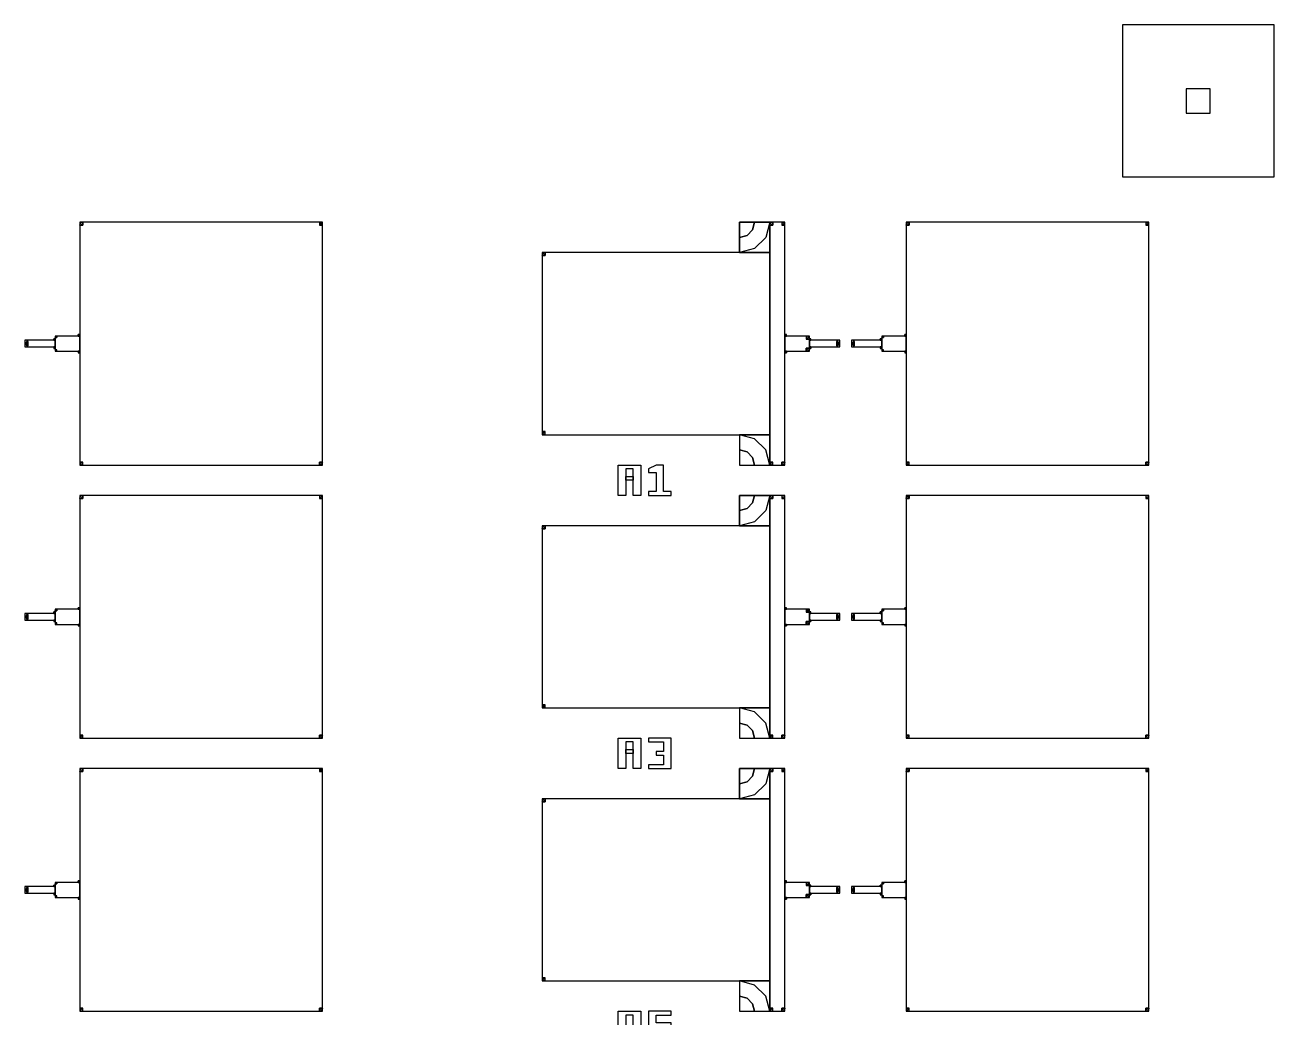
# Model space of a CAD drawing. Extents: x -50899 to 50899, y -48295 to 50898.
# Drawn here: x -35243 to -31125, y 27431 to 30700 of the extents above; entities that cross this region are included whole.
import ezdxf

# ---------------------------------------------------------------- set-up
doc = ezdxf.new("R2010")
doc.units = 0

# ---------------------------------------------------------------- blocks, each defined once
blk = doc.blocks.new('A')
for points in [[(5000, 54850), (5000, 54350), (5500, 54350), (5500, 54850), (5000, 54850)], [(5210, 54640), (5210, 54560), (5290, 54560), (5290, 54640), (5210, 54640)], [(1562.5, 53400), (2362.5, 53400), (2362.5, 54200), (1562.5, 54200), (1562.5, 53400)], [(1562.5, 54200), (1562.5, 54190), (1572.5, 54190), (1572.5, 54200), (1562.5, 54200)], [(1562.5, 54190), (1563.8, 54195), (1567.5, 54198.7), (1572.5, 54200), (1572.5, 54195), (1570, 54194.3), (1568.2, 54192.5), (1567.5, 54190), (1562.5, 54190)], [(1567.5, 54190), (1568.2, 54192.5), (1570, 54194.3), (1572.5, 54195), (1572.5, 54190), (1572.5, 54190), (1572.5, 54190), (1572.5, 54190), (1567.5, 54190)], [(2352.5, 54200), (2352.5, 54190), (2362.5, 54190), (2362.5, 54200), (2352.5, 54200)], [(2362.5, 54190), (2361.2, 54195), (2357.5, 54198.7), (2352.5, 54200), (2352.5, 54195), (2355, 54194.3), (2356.8, 54192.5), (2357.5, 54190), (2362.5, 54190)], [(2357.5, 54190), (2356.8, 54192.5), (2355, 54194.3), (2352.5, 54195), (2352.5, 54190), (2352.5, 54190), (2352.5, 54190), (2352.5, 54190), (2357.5, 54190)], [(3837.5, 54100), (3837.5, 54200), (3737.5, 54200), (3737.5, 54100), (3837.5, 54100)], [(3837.5, 54200), (3824.1, 54150), (3787.5, 54113.4), (3737.5, 54100), (3737.5, 54150), (3762.5, 54156.7), (3780.8, 54175), (3787.5, 54200), (3837.5, 54200)], [(3787.5, 54200), (3780.8, 54175), (3762.5, 54156.7), (3737.5, 54150), (3737.5, 54200), (3737.5, 54200), (3737.5, 54200), (3737.5, 54200), (3787.5, 54200)], [(3887.5, 54200), (3837.5, 54200), (3837.5, 53400), (3887.5, 53400), (3887.5, 54200)], [(3837.5, 54200), (3837.5, 54190), (3847.5, 54190), (3847.5, 54200), (3837.5, 54200)], [(3837.5, 54190), (3838.8, 54195), (3842.5, 54198.7), (3847.5, 54200), (3847.5, 54195), (3845, 54194.3), (3843.2, 54192.5), (3842.5, 54190), (3837.5, 54190)], [(3842.5, 54190), (3843.2, 54192.5), (3845, 54194.3), (3847.5, 54195), (3847.5, 54190), (3847.5, 54190), (3847.5, 54190), (3847.5, 54190), (3842.5, 54190)], [(3877.5, 54200), (3877.5, 54190), (3887.5, 54190), (3887.5, 54200), (3877.5, 54200)], [(3887.5, 54190), (3886.2, 54195), (3882.5, 54198.7), (3877.5, 54200), (3877.5, 54195), (3880, 54194.3), (3881.8, 54192.5), (3882.5, 54190), (3887.5, 54190)], [(3882.5, 54190), (3881.8, 54192.5), (3880, 54194.3), (3877.5, 54195), (3877.5, 54190), (3877.5, 54190), (3877.5, 54190), (3877.5, 54190), (3882.5, 54190)], [(4287.5, 53400), (5087.5, 53400), (5087.5, 54200), (4287.5, 54200), (4287.5, 53400)], [(4287.5, 54200), (4287.5, 54190), (4297.5, 54190), (4297.5, 54200), (4287.5, 54200)], [(4287.5, 54190), (4288.8, 54195), (4292.5, 54198.7), (4297.5, 54200), (4297.5, 54195), (4295, 54194.3), (4293.2, 54192.5), (4292.5, 54190), (4287.5, 54190)], [(4292.5, 54190), (4293.2, 54192.5), (4295, 54194.3), (4297.5, 54195), (4297.5, 54190), (4297.5, 54190), (4297.5, 54190), (4297.5, 54190), (4292.5, 54190)], [(5077.5, 54200), (5077.5, 54190), (5087.5, 54190), (5087.5, 54200), (5077.5, 54200)], [(5087.5, 54190), (5086.2, 54195), (5082.5, 54198.7), (5077.5, 54200), (5077.5, 54195), (5080, 54194.3), (5081.8, 54192.5), (5082.5, 54190), (5087.5, 54190)], [(5082.5, 54190), (5081.8, 54192.5), (5080, 54194.3), (5077.5, 54195), (5077.5, 54190), (5077.5, 54190), (5077.5, 54190), (5077.5, 54190), (5082.5, 54190)], [(3837.5, 54100), (3087.5, 54100), (3087.5, 53500), (3837.5, 53500), (3837.5, 54100)], [(3087.5, 54100), (3087.5, 54090), (3097.5, 54090), (3097.5, 54100), (3087.5, 54100)], [(3087.5, 54090), (3088.8, 54095), (3092.5, 54098.7), (3097.5, 54100), (3097.5, 54095), (3095, 54094.3), (3093.2, 54092.5), (3092.5, 54090), (3087.5, 54090)], [(3092.5, 54090), (3093.2, 54092.5), (3095, 54094.3), (3097.5, 54095), (3097.5, 54090), (3097.5, 54090), (3097.5, 54090), (3097.5, 54090), (3092.5, 54090)], [(1482, 53775), (1562.5, 53775), (1562.5, 53825), (1482, 53825), (1482, 53775)], [(1482, 53825), (1482, 53820), (1487, 53820), (1487, 53825), (1482, 53825)], [(1482, 53820), (1482.7, 53822.5), (1484.5, 53824.3), (1487, 53825), (1487, 53822.5), (1485.8, 53822.2), (1484.8, 53821.2), (1484.5, 53820), (1482, 53820)], [(1484.5, 53820), (1484.8, 53821.2), (1485.8, 53822.2), (1487, 53822.5), (1487, 53820), (1487, 53820), (1487, 53820), (1487, 53820), (1484.5, 53820)], [(1562.5, 53825), (1562.5, 53830), (1557.5, 53830), (1557.5, 53825), (1562.5, 53825)], [(1562.5, 53830), (1561.8, 53827.5), (1560, 53825.7), (1557.5, 53825), (1557.5, 53827.5), (1558.8, 53827.8), (1559.7, 53828.8), (1560, 53830), (1562.5, 53830)], [(1560, 53830), (1559.7, 53828.8), (1558.8, 53827.8), (1557.5, 53827.5), (1557.5, 53830), (1557.5, 53830), (1557.5, 53830), (1557.5, 53830), (1560, 53830)], [(3892.5, 53825), (3892.5, 53830), (3887.5, 53830), (3887.5, 53825), (3892.5, 53825)], [(3887.5, 53830), (3888.2, 53827.5), (3890, 53825.7), (3892.5, 53825), (3892.5, 53827.5), (3891.2, 53827.8), (3890.3, 53828.8), (3890, 53830), (3887.5, 53830)], [(3968, 53825), (3887.5, 53825), (3887.5, 53775), (3968, 53775), (3968, 53825)], [(3890, 53830), (3890.3, 53828.8), (3891.2, 53827.8), (3892.5, 53827.5), (3892.5, 53830), (3892.5, 53830), (3892.5, 53830), (3892.5, 53830), (3890, 53830)], [(3958, 53825), (3958, 53815), (3968, 53815), (3968, 53825), (3958, 53825)], [(3968, 53815), (3966.7, 53820), (3963, 53823.7), (3958, 53825), (3958, 53820), (3960.5, 53819.3), (3962.3, 53817.5), (3963, 53815), (3968, 53815)], [(4207, 53775), (4287.5, 53775), (4287.5, 53825), (4207, 53825), (4207, 53775)], [(4207, 53825), (4207, 53820), (4212, 53820), (4212, 53825), (4207, 53825)], [(4207, 53820), (4207.7, 53822.5), (4209.5, 53824.3), (4212, 53825), (4212, 53822.5), (4210.8, 53822.2), (4209.8, 53821.2), (4209.5, 53820), (4207, 53820)], [(4209.5, 53820), (4209.8, 53821.2), (4210.8, 53822.2), (4212, 53822.5), (4212, 53820), (4212, 53820), (4212, 53820), (4212, 53820), (4209.5, 53820)], [(4287.5, 53825), (4287.5, 53830), (4282.5, 53830), (4282.5, 53825), (4287.5, 53825)], [(4287.5, 53830), (4286.8, 53827.5), (4285, 53825.7), (4282.5, 53825), (4282.5, 53827.5), (4283.8, 53827.8), (4284.7, 53828.8), (4285, 53830), (4287.5, 53830)], [(4285, 53830), (4284.7, 53828.8), (4283.8, 53827.8), (4282.5, 53827.5), (4282.5, 53830), (4282.5, 53830), (4282.5, 53830), (4282.5, 53830), (4285, 53830)], [(1382, 53789), (1482, 53789), (1482, 53811), (1382, 53811), (1382, 53789)], [(1382, 53797.5), (1387, 53797.5), (1387, 53802.5), (1382, 53802.5), (1382, 53797.5)], [(1387, 53792.5), (1392, 53792.5), (1392, 53807.5), (1387, 53807.5), (1387, 53792.5)], [(1482, 53811), (1482, 53816), (1477, 53816), (1477, 53811), (1482, 53811)], [(1482, 53816), (1481.3, 53813.5), (1479.5, 53811.7), (1477, 53811), (1477, 53813.5), (1478.2, 53813.8), (1479.2, 53814.8), (1479.5, 53816), (1482, 53816)], [(1479.5, 53816), (1479.2, 53814.8), (1478.2, 53813.8), (1477, 53813.5), (1477, 53816), (1477, 53816), (1477, 53816), (1477, 53816), (1479.5, 53816)], [(1477, 53789), (1477, 53784), (1482, 53784), (1482, 53789), (1477, 53789)], [(1482, 53784), (1481.3, 53786.5), (1479.5, 53788.3), (1477, 53789), (1477, 53786.5), (1478.2, 53786.2), (1479.2, 53785.2), (1479.5, 53784), (1482, 53784)], [(1479.5, 53784), (1479.2, 53785.2), (1478.2, 53786.2), (1477, 53786.5), (1477, 53784), (1477, 53784), (1477, 53784), (1477, 53784), (1479.5, 53784)], [(3963, 53815), (3962.3, 53817.5), (3960.5, 53819.3), (3958, 53820), (3958, 53815), (3958, 53815), (3958, 53815), (3958, 53815), (3963, 53815)], [(3968, 53775), (3968, 53785), (3958, 53785), (3958, 53775), (3968, 53775)], [(3968, 53785), (3966.7, 53780), (3963, 53776.3), (3958, 53775), (3958, 53780), (3960.5, 53780.7), (3962.3, 53782.5), (3963, 53785), (3968, 53785)], [(3963, 53785), (3962.3, 53782.5), (3960.5, 53780.7), (3958, 53780), (3958, 53785), (3958, 53785), (3958, 53785), (3958, 53785), (3963, 53785)], [(3973, 53811), (3973, 53816), (3968, 53816), (3968, 53811), (3973, 53811)], [(3968, 53816), (3968.7, 53813.5), (3970.5, 53811.7), (3973, 53811), (3973, 53813.5), (3971.8, 53813.8), (3970.8, 53814.8), (3970.5, 53816), (3968, 53816)], [(4068, 53811), (3968, 53811), (3968, 53789), (4068, 53789), (4068, 53811)], [(3968, 53789), (3968, 53784), (3973, 53784), (3973, 53789), (3968, 53789)], [(3968, 53784), (3968.7, 53786.5), (3970.5, 53788.3), (3973, 53789), (3973, 53786.5), (3971.8, 53786.2), (3970.8, 53785.2), (3970.5, 53784), (3968, 53784)], [(3970.5, 53816), (3970.8, 53814.8), (3971.8, 53813.8), (3973, 53813.5), (3973, 53816), (3973, 53816), (3973, 53816), (3973, 53816), (3970.5, 53816)], [(3970.5, 53784), (3970.8, 53785.2), (3971.8, 53786.2), (3973, 53786.5), (3973, 53784), (3973, 53784), (3973, 53784), (3973, 53784), (3970.5, 53784)], [(4063, 53807.5), (4058, 53807.5), (4058, 53792.5), (4063, 53792.5), (4063, 53807.5)], [(4068, 53802.5), (4063, 53802.5), (4063, 53797.5), (4068, 53797.5), (4068, 53802.5)], [(4107, 53789), (4207, 53789), (4207, 53811), (4107, 53811), (4107, 53789)], [(4107, 53797.5), (4112, 53797.5), (4112, 53802.5), (4107, 53802.5), (4107, 53797.5)], [(4112, 53792.5), (4117, 53792.5), (4117, 53807.5), (4112, 53807.5), (4112, 53792.5)], [(4207, 53811), (4207, 53816), (4202, 53816), (4202, 53811), (4207, 53811)], [(4207, 53816), (4206.3, 53813.5), (4204.5, 53811.7), (4202, 53811), (4202, 53813.5), (4203.2, 53813.8), (4204.2, 53814.8), (4204.5, 53816), (4207, 53816)], [(4204.5, 53816), (4204.2, 53814.8), (4203.2, 53813.8), (4202, 53813.5), (4202, 53816), (4202, 53816), (4202, 53816), (4202, 53816), (4204.5, 53816)], [(4202, 53789), (4202, 53784), (4207, 53784), (4207, 53789), (4202, 53789)], [(4207, 53784), (4206.3, 53786.5), (4204.5, 53788.3), (4202, 53789), (4202, 53786.5), (4203.2, 53786.2), (4204.2, 53785.2), (4204.5, 53784), (4207, 53784)], [(4204.5, 53784), (4204.2, 53785.2), (4203.2, 53786.2), (4202, 53786.5), (4202, 53784), (4202, 53784), (4202, 53784), (4202, 53784), (4204.5, 53784)], [(1487, 53775), (1487, 53780), (1482, 53780), (1482, 53775), (1487, 53775)], [(1482, 53780), (1482.7, 53777.5), (1484.5, 53775.7), (1487, 53775), (1487, 53777.5), (1485.8, 53777.8), (1484.8, 53778.8), (1484.5, 53780), (1482, 53780)], [(1484.5, 53780), (1484.8, 53778.8), (1485.8, 53777.8), (1487, 53777.5), (1487, 53780), (1487, 53780), (1487, 53780), (1487, 53780), (1484.5, 53780)], [(1557.5, 53775), (1557.5, 53770), (1562.5, 53770), (1562.5, 53775), (1557.5, 53775)], [(1562.5, 53770), (1561.8, 53772.5), (1560, 53774.3), (1557.5, 53775), (1557.5, 53772.5), (1558.8, 53772.2), (1559.7, 53771.2), (1560, 53770), (1562.5, 53770)], [(1560, 53770), (1559.7, 53771.2), (1558.8, 53772.2), (1557.5, 53772.5), (1557.5, 53770), (1557.5, 53770), (1557.5, 53770), (1557.5, 53770), (1560, 53770)], [(3887.5, 53775), (3887.5, 53770), (3892.5, 53770), (3892.5, 53775), (3887.5, 53775)], [(3887.5, 53770), (3888.2, 53772.5), (3890, 53774.3), (3892.5, 53775), (3892.5, 53772.5), (3891.2, 53772.2), (3890.3, 53771.2), (3890, 53770), (3887.5, 53770)], [(3890, 53770), (3890.3, 53771.2), (3891.2, 53772.2), (3892.5, 53772.5), (3892.5, 53770), (3892.5, 53770), (3892.5, 53770), (3892.5, 53770), (3890, 53770)], [(4212, 53775), (4212, 53780), (4207, 53780), (4207, 53775), (4212, 53775)], [(4207, 53780), (4207.7, 53777.5), (4209.5, 53775.7), (4212, 53775), (4212, 53777.5), (4210.8, 53777.8), (4209.8, 53778.8), (4209.5, 53780), (4207, 53780)], [(4209.5, 53780), (4209.8, 53778.8), (4210.8, 53777.8), (4212, 53777.5), (4212, 53780), (4212, 53780), (4212, 53780), (4212, 53780), (4209.5, 53780)], [(4282.5, 53775), (4282.5, 53770), (4287.5, 53770), (4287.5, 53775), (4282.5, 53775)], [(4287.5, 53770), (4286.8, 53772.5), (4285, 53774.3), (4282.5, 53775), (4282.5, 53772.5), (4283.8, 53772.2), (4284.7, 53771.2), (4285, 53770), (4287.5, 53770)], [(4285, 53770), (4284.7, 53771.2), (4283.8, 53772.2), (4282.5, 53772.5), (4282.5, 53770), (4282.5, 53770), (4282.5, 53770), (4282.5, 53770), (4285, 53770)], [(3097.5, 53500), (3097.5, 53510), (3087.5, 53510), (3087.5, 53500), (3097.5, 53500)], [(3087.5, 53510), (3088.8, 53505), (3092.5, 53501.3), (3097.5, 53500), (3097.5, 53505), (3095, 53505.7), (3093.2, 53507.5), (3092.5, 53510), (3087.5, 53510)], [(3092.5, 53510), (3093.2, 53507.5), (3095, 53505.7), (3097.5, 53505), (3097.5, 53510), (3097.5, 53510), (3097.5, 53510), (3097.5, 53510), (3092.5, 53510)], [(3737.5, 53500), (3737.5, 53400), (3837.5, 53400), (3837.5, 53500), (3737.5, 53500)], [(3837.5, 53400), (3824.1, 53450), (3787.5, 53486.6), (3737.5, 53500), (3737.5, 53450), (3762.5, 53443.3), (3780.8, 53425), (3787.5, 53400), (3837.5, 53400)], [(3787.5, 53400), (3780.8, 53425), (3762.5, 53443.3), (3737.5, 53450), (3737.5, 53400), (3737.5, 53400), (3737.5, 53400), (3737.5, 53400), (3787.5, 53400)], [(1572.5, 53400), (1572.5, 53410), (1562.5, 53410), (1562.5, 53400), (1572.5, 53400)], [(1562.5, 53410), (1563.8, 53405), (1567.5, 53401.3), (1572.5, 53400), (1572.5, 53405), (1570, 53405.7), (1568.2, 53407.5), (1567.5, 53410), (1562.5, 53410)], [(1567.5, 53410), (1568.2, 53407.5), (1570, 53405.7), (1572.5, 53405), (1572.5, 53410), (1572.5, 53410), (1572.5, 53410), (1572.5, 53410), (1567.5, 53410)], [(2362.5, 53400), (2362.5, 53410), (2352.5, 53410), (2352.5, 53400), (2362.5, 53400)], [(2362.5, 53410), (2361.2, 53405), (2357.5, 53401.3), (2352.5, 53400), (2352.5, 53405), (2355, 53405.7), (2356.8, 53407.5), (2357.5, 53410), (2362.5, 53410)], [(2357.5, 53410), (2356.8, 53407.5), (2355, 53405.7), (2352.5, 53405), (2352.5, 53410), (2352.5, 53410), (2352.5, 53410), (2352.5, 53410), (2357.5, 53410)], [(3337.5, 53300), (3337.5, 53400), (3412.5, 53400), (3412.5, 53300), (3387.5, 53300), (3387.5, 53387.5), (3362.5, 53387.5), (3362.5, 53300), (3337.5, 53300)], [(3437.5, 53300), (3512.5, 53300), (3512.5, 53312.5), (3487.5, 53312.5), (3487.5, 53400), (3462.5, 53400), (3437.5, 53387.5), (3437.5, 53375), (3462.5, 53375), (3462.5, 53312.5), (3437.5, 53312.5), (3437.5, 53300), (3437.5, 53300)], [(3847.5, 53400), (3847.5, 53410), (3837.5, 53410), (3837.5, 53400), (3847.5, 53400)], [(3837.5, 53410), (3838.8, 53405), (3842.5, 53401.3), (3847.5, 53400), (3847.5, 53405), (3845, 53405.7), (3843.2, 53407.5), (3842.5, 53410), (3837.5, 53410)], [(3842.5, 53410), (3843.2, 53407.5), (3845, 53405.7), (3847.5, 53405), (3847.5, 53410), (3847.5, 53410), (3847.5, 53410), (3847.5, 53410), (3842.5, 53410)], [(3887.5, 53400), (3887.5, 53410), (3877.5, 53410), (3877.5, 53400), (3887.5, 53400)], [(3887.5, 53410), (3886.2, 53405), (3882.5, 53401.3), (3877.5, 53400), (3877.5, 53405), (3880, 53405.7), (3881.8, 53407.5), (3882.5, 53410), (3887.5, 53410)], [(3882.5, 53410), (3881.8, 53407.5), (3880, 53405.7), (3877.5, 53405), (3877.5, 53410), (3877.5, 53410), (3877.5, 53410), (3877.5, 53410), (3882.5, 53410)], [(4297.5, 53400), (4297.5, 53410), (4287.5, 53410), (4287.5, 53400), (4297.5, 53400)], [(4287.5, 53410), (4288.8, 53405), (4292.5, 53401.3), (4297.5, 53400), (4297.5, 53405), (4295, 53405.7), (4293.2, 53407.5), (4292.5, 53410), (4287.5, 53410)], [(4292.5, 53410), (4293.2, 53407.5), (4295, 53405.7), (4297.5, 53405), (4297.5, 53410), (4297.5, 53410), (4297.5, 53410), (4297.5, 53410), (4292.5, 53410)], [(5087.5, 53400), (5087.5, 53410), (5077.5, 53410), (5077.5, 53400), (5087.5, 53400)], [(5087.5, 53410), (5086.2, 53405), (5082.5, 53401.3), (5077.5, 53400), (5077.5, 53405), (5080, 53405.7), (5081.8, 53407.5), (5082.5, 53410), (5087.5, 53410)], [(5082.5, 53410), (5081.8, 53407.5), (5080, 53405.7), (5077.5, 53405), (5077.5, 53410), (5077.5, 53410), (5077.5, 53410), (5077.5, 53410), (5082.5, 53410)], [(3362.5, 53350), (3362.5, 53362.5), (3387.5, 53362.5), (3387.5, 53350), (3362.5, 53350)], [(1562.5, 52500), (2362.5, 52500), (2362.5, 53300), (1562.5, 53300), (1562.5, 52500)], [(1562.5, 53300), (1562.5, 53290), (1572.5, 53290), (1572.5, 53300), (1562.5, 53300)], [(1562.5, 53290), (1563.8, 53295), (1567.5, 53298.7), (1572.5, 53300), (1572.5, 53295), (1570, 53294.3), (1568.2, 53292.5), (1567.5, 53290), (1562.5, 53290)], [(1567.5, 53290), (1568.2, 53292.5), (1570, 53294.3), (1572.5, 53295), (1572.5, 53290), (1572.5, 53290), (1572.5, 53290), (1572.5, 53290), (1567.5, 53290)], [(2352.5, 53300), (2352.5, 53290), (2362.5, 53290), (2362.5, 53300), (2352.5, 53300)], [(2362.5, 53290), (2361.2, 53295), (2357.5, 53298.7), (2352.5, 53300), (2352.5, 53295), (2355, 53294.3), (2356.8, 53292.5), (2357.5, 53290), (2362.5, 53290)], [(2357.5, 53290), (2356.8, 53292.5), (2355, 53294.3), (2352.5, 53295), (2352.5, 53290), (2352.5, 53290), (2352.5, 53290), (2352.5, 53290), (2357.5, 53290)], [(3837.5, 53200), (3837.5, 53300), (3737.5, 53300), (3737.5, 53200), (3837.5, 53200)], [(3837.5, 53300), (3824.1, 53250), (3787.5, 53213.4), (3737.5, 53200), (3737.5, 53250), (3762.5, 53256.7), (3780.8, 53275), (3787.5, 53300), (3837.5, 53300)], [(3787.5, 53300), (3780.8, 53275), (3762.5, 53256.7), (3737.5, 53250), (3737.5, 53300), (3737.5, 53300), (3737.5, 53300), (3737.5, 53300), (3787.5, 53300)], [(3887.5, 53300), (3837.5, 53300), (3837.5, 52500), (3887.5, 52500), (3887.5, 53300)], [(3837.5, 53300), (3837.5, 53290), (3847.5, 53290), (3847.5, 53300), (3837.5, 53300)], [(3837.5, 53290), (3838.8, 53295), (3842.5, 53298.7), (3847.5, 53300), (3847.5, 53295), (3845, 53294.3), (3843.2, 53292.5), (3842.5, 53290), (3837.5, 53290)], [(3842.5, 53290), (3843.2, 53292.5), (3845, 53294.3), (3847.5, 53295), (3847.5, 53290), (3847.5, 53290), (3847.5, 53290), (3847.5, 53290), (3842.5, 53290)], [(3877.5, 53300), (3877.5, 53290), (3887.5, 53290), (3887.5, 53300), (3877.5, 53300)], [(3887.5, 53290), (3886.2, 53295), (3882.5, 53298.7), (3877.5, 53300), (3877.5, 53295), (3880, 53294.3), (3881.8, 53292.5), (3882.5, 53290), (3887.5, 53290)], [(3882.5, 53290), (3881.8, 53292.5), (3880, 53294.3), (3877.5, 53295), (3877.5, 53290), (3877.5, 53290), (3877.5, 53290), (3877.5, 53290), (3882.5, 53290)], [(4287.5, 52500), (5087.5, 52500), (5087.5, 53300), (4287.5, 53300), (4287.5, 52500)], [(4287.5, 53300), (4287.5, 53290), (4297.5, 53290), (4297.5, 53300), (4287.5, 53300)], [(4287.5, 53290), (4288.8, 53295), (4292.5, 53298.7), (4297.5, 53300), (4297.5, 53295), (4295, 53294.3), (4293.2, 53292.5), (4292.5, 53290), (4287.5, 53290)], [(4292.5, 53290), (4293.2, 53292.5), (4295, 53294.3), (4297.5, 53295), (4297.5, 53290), (4297.5, 53290), (4297.5, 53290), (4297.5, 53290), (4292.5, 53290)], [(5077.5, 53300), (5077.5, 53290), (5087.5, 53290), (5087.5, 53300), (5077.5, 53300)], [(5087.5, 53290), (5086.2, 53295), (5082.5, 53298.7), (5077.5, 53300), (5077.5, 53295), (5080, 53294.3), (5081.8, 53292.5), (5082.5, 53290), (5087.5, 53290)], [(5082.5, 53290), (5081.8, 53292.5), (5080, 53294.3), (5077.5, 53295), (5077.5, 53290), (5077.5, 53290), (5077.5, 53290), (5077.5, 53290), (5082.5, 53290)], [(3837.5, 53200), (3087.5, 53200), (3087.5, 52600), (3837.5, 52600), (3837.5, 53200)], [(3087.5, 53200), (3087.5, 53190), (3097.5, 53190), (3097.5, 53200), (3087.5, 53200)], [(3087.5, 53190), (3088.8, 53195), (3092.5, 53198.7), (3097.5, 53200), (3097.5, 53195), (3095, 53194.3), (3093.2, 53192.5), (3092.5, 53190), (3087.5, 53190)], [(3092.5, 53190), (3093.2, 53192.5), (3095, 53194.3), (3097.5, 53195), (3097.5, 53190), (3097.5, 53190), (3097.5, 53190), (3097.5, 53190), (3092.5, 53190)], [(1482, 52875), (1562.5, 52875), (1562.5, 52925), (1482, 52925), (1482, 52875)], [(1482, 52925), (1482, 52920), (1487, 52920), (1487, 52925), (1482, 52925)], [(1482, 52920), (1482.7, 52922.5), (1484.5, 52924.3), (1487, 52925), (1487, 52922.5), (1485.8, 52922.2), (1484.8, 52921.2), (1484.5, 52920), (1482, 52920)], [(1484.5, 52920), (1484.8, 52921.2), (1485.8, 52922.2), (1487, 52922.5), (1487, 52920), (1487, 52920), (1487, 52920), (1487, 52920), (1484.5, 52920)], [(1562.5, 52925), (1562.5, 52930), (1557.5, 52930), (1557.5, 52925), (1562.5, 52925)], [(1562.5, 52930), (1561.8, 52927.5), (1560, 52925.7), (1557.5, 52925), (1557.5, 52927.5), (1558.8, 52927.8), (1559.7, 52928.8), (1560, 52930), (1562.5, 52930)], [(1560, 52930), (1559.7, 52928.8), (1558.8, 52927.8), (1557.5, 52927.5), (1557.5, 52930), (1557.5, 52930), (1557.5, 52930), (1557.5, 52930), (1560, 52930)], [(3892.5, 52925), (3892.5, 52930), (3887.5, 52930), (3887.5, 52925), (3892.5, 52925)], [(3887.5, 52930), (3888.2, 52927.5), (3890, 52925.7), (3892.5, 52925), (3892.5, 52927.5), (3891.2, 52927.8), (3890.3, 52928.8), (3890, 52930), (3887.5, 52930)], [(3968, 52925), (3887.5, 52925), (3887.5, 52875), (3968, 52875), (3968, 52925)], [(3890, 52930), (3890.3, 52928.8), (3891.2, 52927.8), (3892.5, 52927.5), (3892.5, 52930), (3892.5, 52930), (3892.5, 52930), (3892.5, 52930), (3890, 52930)], [(3958, 52925), (3958, 52915), (3968, 52915), (3968, 52925), (3958, 52925)], [(3968, 52915), (3966.7, 52920), (3963, 52923.7), (3958, 52925), (3958, 52920), (3960.5, 52919.3), (3962.3, 52917.5), (3963, 52915), (3968, 52915)], [(3963, 52915), (3962.3, 52917.5), (3960.5, 52919.3), (3958, 52920), (3958, 52915), (3958, 52915), (3958, 52915), (3958, 52915), (3963, 52915)], [(4207, 52875), (4287.5, 52875), (4287.5, 52925), (4207, 52925), (4207, 52875)], [(4207, 52925), (4207, 52920), (4212, 52920), (4212, 52925), (4207, 52925)], [(4207, 52920), (4207.7, 52922.5), (4209.5, 52924.3), (4212, 52925), (4212, 52922.5), (4210.8, 52922.2), (4209.8, 52921.2), (4209.5, 52920), (4207, 52920)], [(4209.5, 52920), (4209.8, 52921.2), (4210.8, 52922.2), (4212, 52922.5), (4212, 52920), (4212, 52920), (4212, 52920), (4212, 52920), (4209.5, 52920)], [(4287.5, 52925), (4287.5, 52930), (4282.5, 52930), (4282.5, 52925), (4287.5, 52925)], [(4287.5, 52930), (4286.8, 52927.5), (4285, 52925.7), (4282.5, 52925), (4282.5, 52927.5), (4283.8, 52927.8), (4284.7, 52928.8), (4285, 52930), (4287.5, 52930)], [(4285, 52930), (4284.7, 52928.8), (4283.8, 52927.8), (4282.5, 52927.5), (4282.5, 52930), (4282.5, 52930), (4282.5, 52930), (4282.5, 52930), (4285, 52930)], [(1382, 52889), (1482, 52889), (1482, 52911), (1382, 52911), (1382, 52889)], [(1382, 52897.5), (1387, 52897.5), (1387, 52902.5), (1382, 52902.5), (1382, 52897.5)], [(1387, 52892.5), (1392, 52892.5), (1392, 52907.5), (1387, 52907.5), (1387, 52892.5)], [(1482, 52911), (1482, 52916), (1477, 52916), (1477, 52911), (1482, 52911)], [(1482, 52916), (1481.3, 52913.5), (1479.5, 52911.7), (1477, 52911), (1477, 52913.5), (1478.2, 52913.8), (1479.2, 52914.8), (1479.5, 52916), (1482, 52916)], [(1479.5, 52916), (1479.2, 52914.8), (1478.2, 52913.8), (1477, 52913.5), (1477, 52916), (1477, 52916), (1477, 52916), (1477, 52916), (1479.5, 52916)], [(1477, 52889), (1477, 52884), (1482, 52884), (1482, 52889), (1477, 52889)], [(1482, 52884), (1481.3, 52886.5), (1479.5, 52888.3), (1477, 52889), (1477, 52886.5), (1478.2, 52886.2), (1479.2, 52885.2), (1479.5, 52884), (1482, 52884)], [(1479.5, 52884), (1479.2, 52885.2), (1478.2, 52886.2), (1477, 52886.5), (1477, 52884), (1477, 52884), (1477, 52884), (1477, 52884), (1479.5, 52884)], [(1487, 52875), (1487, 52880), (1482, 52880), (1482, 52875), (1487, 52875)], [(1482, 52880), (1482.7, 52877.5), (1484.5, 52875.7), (1487, 52875), (1487, 52877.5), (1485.8, 52877.8), (1484.8, 52878.8), (1484.5, 52880), (1482, 52880)], [(1484.5, 52880), (1484.8, 52878.8), (1485.8, 52877.8), (1487, 52877.5), (1487, 52880), (1487, 52880), (1487, 52880), (1487, 52880), (1484.5, 52880)], [(3968, 52875), (3968, 52885), (3958, 52885), (3958, 52875), (3968, 52875)], [(3968, 52885), (3966.7, 52880), (3963, 52876.3), (3958, 52875), (3958, 52880), (3960.5, 52880.7), (3962.3, 52882.5), (3963, 52885), (3968, 52885)], [(3963, 52885), (3962.3, 52882.5), (3960.5, 52880.7), (3958, 52880), (3958, 52885), (3958, 52885), (3958, 52885), (3958, 52885), (3963, 52885)], [(3973, 52911), (3973, 52916), (3968, 52916), (3968, 52911), (3973, 52911)], [(3968, 52916), (3968.7, 52913.5), (3970.5, 52911.7), (3973, 52911), (3973, 52913.5), (3971.8, 52913.8), (3970.8, 52914.8), (3970.5, 52916), (3968, 52916)], [(4068, 52911), (3968, 52911), (3968, 52889), (4068, 52889), (4068, 52911)], [(3968, 52889), (3968, 52884), (3973, 52884), (3973, 52889), (3968, 52889)], [(3968, 52884), (3968.7, 52886.5), (3970.5, 52888.3), (3973, 52889), (3973, 52886.5), (3971.8, 52886.2), (3970.8, 52885.2), (3970.5, 52884), (3968, 52884)], [(3970.5, 52916), (3970.8, 52914.8), (3971.8, 52913.8), (3973, 52913.5), (3973, 52916), (3973, 52916), (3973, 52916), (3973, 52916), (3970.5, 52916)], [(3970.5, 52884), (3970.8, 52885.2), (3971.8, 52886.2), (3973, 52886.5), (3973, 52884), (3973, 52884), (3973, 52884), (3973, 52884), (3970.5, 52884)], [(4063, 52907.5), (4058, 52907.5), (4058, 52892.5), (4063, 52892.5), (4063, 52907.5)], [(4068, 52902.5), (4063, 52902.5), (4063, 52897.5), (4068, 52897.5), (4068, 52902.5)], [(4107, 52889), (4207, 52889), (4207, 52911), (4107, 52911), (4107, 52889)], [(4107, 52897.5), (4112, 52897.5), (4112, 52902.5), (4107, 52902.5), (4107, 52897.5)], [(4112, 52892.5), (4117, 52892.5), (4117, 52907.5), (4112, 52907.5), (4112, 52892.5)], [(4207, 52911), (4207, 52916), (4202, 52916), (4202, 52911), (4207, 52911)], [(4207, 52916), (4206.3, 52913.5), (4204.5, 52911.7), (4202, 52911), (4202, 52913.5), (4203.2, 52913.8), (4204.2, 52914.8), (4204.5, 52916), (4207, 52916)], [(4204.5, 52916), (4204.2, 52914.8), (4203.2, 52913.8), (4202, 52913.5), (4202, 52916), (4202, 52916), (4202, 52916), (4202, 52916), (4204.5, 52916)], [(4202, 52889), (4202, 52884), (4207, 52884), (4207, 52889), (4202, 52889)], [(4207, 52884), (4206.3, 52886.5), (4204.5, 52888.3), (4202, 52889), (4202, 52886.5), (4203.2, 52886.2), (4204.2, 52885.2), (4204.5, 52884), (4207, 52884)], [(4204.5, 52884), (4204.2, 52885.2), (4203.2, 52886.2), (4202, 52886.5), (4202, 52884), (4202, 52884), (4202, 52884), (4202, 52884), (4204.5, 52884)], [(4212, 52875), (4212, 52880), (4207, 52880), (4207, 52875), (4212, 52875)], [(4207, 52880), (4207.7, 52877.5), (4209.5, 52875.7), (4212, 52875), (4212, 52877.5), (4210.8, 52877.8), (4209.8, 52878.8), (4209.5, 52880), (4207, 52880)], [(4209.5, 52880), (4209.8, 52878.8), (4210.8, 52877.8), (4212, 52877.5), (4212, 52880), (4212, 52880), (4212, 52880), (4212, 52880), (4209.5, 52880)], [(1557.5, 52875), (1557.5, 52870), (1562.5, 52870), (1562.5, 52875), (1557.5, 52875)], [(1562.5, 52870), (1561.8, 52872.5), (1560, 52874.3), (1557.5, 52875), (1557.5, 52872.5), (1558.8, 52872.2), (1559.7, 52871.2), (1560, 52870), (1562.5, 52870)], [(1560, 52870), (1559.7, 52871.2), (1558.8, 52872.2), (1557.5, 52872.5), (1557.5, 52870), (1557.5, 52870), (1557.5, 52870), (1557.5, 52870), (1560, 52870)], [(3887.5, 52875), (3887.5, 52870), (3892.5, 52870), (3892.5, 52875), (3887.5, 52875)], [(3887.5, 52870), (3888.2, 52872.5), (3890, 52874.3), (3892.5, 52875), (3892.5, 52872.5), (3891.2, 52872.2), (3890.3, 52871.2), (3890, 52870), (3887.5, 52870)], [(3890, 52870), (3890.3, 52871.2), (3891.2, 52872.2), (3892.5, 52872.5), (3892.5, 52870), (3892.5, 52870), (3892.5, 52870), (3892.5, 52870), (3890, 52870)], [(4282.5, 52875), (4282.5, 52870), (4287.5, 52870), (4287.5, 52875), (4282.5, 52875)], [(4287.5, 52870), (4286.8, 52872.5), (4285, 52874.3), (4282.5, 52875), (4282.5, 52872.5), (4283.8, 52872.2), (4284.7, 52871.2), (4285, 52870), (4287.5, 52870)], [(4285, 52870), (4284.7, 52871.2), (4283.8, 52872.2), (4282.5, 52872.5), (4282.5, 52870), (4282.5, 52870), (4282.5, 52870), (4282.5, 52870), (4285, 52870)], [(3097.5, 52600), (3097.5, 52610), (3087.5, 52610), (3087.5, 52600), (3097.5, 52600)], [(3087.5, 52610), (3088.8, 52605), (3092.5, 52601.3), (3097.5, 52600), (3097.5, 52605), (3095, 52605.7), (3093.2, 52607.5), (3092.5, 52610), (3087.5, 52610)], [(3092.5, 52610), (3093.2, 52607.5), (3095, 52605.7), (3097.5, 52605), (3097.5, 52610), (3097.5, 52610), (3097.5, 52610), (3097.5, 52610), (3092.5, 52610)], [(3737.5, 52600), (3737.5, 52500), (3837.5, 52500), (3837.5, 52600), (3737.5, 52600)], [(3837.5, 52500), (3824.1, 52550), (3787.5, 52586.6), (3737.5, 52600), (3737.5, 52550), (3762.5, 52543.3), (3780.8, 52525), (3787.5, 52500), (3837.5, 52500)], [(3787.5, 52500), (3780.8, 52525), (3762.5, 52543.3), (3737.5, 52550), (3737.5, 52500), (3737.5, 52500), (3737.5, 52500), (3737.5, 52500), (3787.5, 52500)], [(1572.5, 52500), (1572.5, 52510), (1562.5, 52510), (1562.5, 52500), (1572.5, 52500)], [(1562.5, 52510), (1563.8, 52505), (1567.5, 52501.3), (1572.5, 52500), (1572.5, 52505), (1570, 52505.7), (1568.2, 52507.5), (1567.5, 52510), (1562.5, 52510)], [(1567.5, 52510), (1568.2, 52507.5), (1570, 52505.7), (1572.5, 52505), (1572.5, 52510), (1572.5, 52510), (1572.5, 52510), (1572.5, 52510), (1567.5, 52510)], [(2362.5, 52500), (2362.5, 52510), (2352.5, 52510), (2352.5, 52500), (2362.5, 52500)], [(2362.5, 52510), (2361.2, 52505), (2357.5, 52501.3), (2352.5, 52500), (2352.5, 52505), (2355, 52505.7), (2356.8, 52507.5), (2357.5, 52510), (2362.5, 52510)], [(2357.5, 52510), (2356.8, 52507.5), (2355, 52505.7), (2352.5, 52505), (2352.5, 52510), (2352.5, 52510), (2352.5, 52510), (2352.5, 52510), (2357.5, 52510)], [(3847.5, 52500), (3847.5, 52510), (3837.5, 52510), (3837.5, 52500), (3847.5, 52500)], [(3837.5, 52510), (3838.8, 52505), (3842.5, 52501.3), (3847.5, 52500), (3847.5, 52505), (3845, 52505.7), (3843.2, 52507.5), (3842.5, 52510), (3837.5, 52510)], [(3842.5, 52510), (3843.2, 52507.5), (3845, 52505.7), (3847.5, 52505), (3847.5, 52510), (3847.5, 52510), (3847.5, 52510), (3847.5, 52510), (3842.5, 52510)], [(3887.5, 52500), (3887.5, 52510), (3877.5, 52510), (3877.5, 52500), (3887.5, 52500)], [(3887.5, 52510), (3886.2, 52505), (3882.5, 52501.3), (3877.5, 52500), (3877.5, 52505), (3880, 52505.7), (3881.8, 52507.5), (3882.5, 52510), (3887.5, 52510)], [(3882.5, 52510), (3881.8, 52507.5), (3880, 52505.7), (3877.5, 52505), (3877.5, 52510), (3877.5, 52510), (3877.5, 52510), (3877.5, 52510), (3882.5, 52510)], [(4297.5, 52500), (4297.5, 52510), (4287.5, 52510), (4287.5, 52500), (4297.5, 52500)], [(4287.5, 52510), (4288.8, 52505), (4292.5, 52501.3), (4297.5, 52500), (4297.5, 52505), (4295, 52505.7), (4293.2, 52507.5), (4292.5, 52510), (4287.5, 52510)], [(4292.5, 52510), (4293.2, 52507.5), (4295, 52505.7), (4297.5, 52505), (4297.5, 52510), (4297.5, 52510), (4297.5, 52510), (4297.5, 52510), (4292.5, 52510)], [(5087.5, 52500), (5087.5, 52510), (5077.5, 52510), (5077.5, 52500), (5087.5, 52500)], [(5087.5, 52510), (5086.2, 52505), (5082.5, 52501.3), (5077.5, 52500), (5077.5, 52505), (5080, 52505.7), (5081.8, 52507.5), (5082.5, 52510), (5087.5, 52510)], [(5082.5, 52510), (5081.8, 52507.5), (5080, 52505.7), (5077.5, 52505), (5077.5, 52510), (5077.5, 52510), (5077.5, 52510), (5077.5, 52510), (5082.5, 52510)], [(3337.5, 52400), (3337.5, 52500), (3412.5, 52500), (3412.5, 52400), (3387.5, 52400), (3387.5, 52487.5), (3362.5, 52487.5), (3362.5, 52400), (3337.5, 52400)], [(3437.5, 52400), (3512.5, 52400), (3512.5, 52500), (3437.5, 52500), (3437.5, 52487.5), (3487.5, 52487.5), (3487.5, 52456.2), (3462.5, 52456.2), (3462.5, 52443.8), (3487.5, 52443.8), (3487.5, 52412.5), (3437.5, 52412.5), (3437.5, 52400), (3437.5, 52400)], [(3362.5, 52450), (3362.5, 52462.5), (3387.5, 52462.5), (3387.5, 52450), (3362.5, 52450)], [(1562.5, 51600), (2362.5, 51600), (2362.5, 52400), (1562.5, 52400), (1562.5, 51600)], [(1562.5, 52400), (1562.5, 52390), (1572.5, 52390), (1572.5, 52400), (1562.5, 52400)], [(1562.5, 52390), (1563.8, 52395), (1567.5, 52398.7), (1572.5, 52400), (1572.5, 52395), (1570, 52394.3), (1568.2, 52392.5), (1567.5, 52390), (1562.5, 52390)], [(1567.5, 52390), (1568.2, 52392.5), (1570, 52394.3), (1572.5, 52395), (1572.5, 52390), (1572.5, 52390), (1572.5, 52390), (1572.5, 52390), (1567.5, 52390)], [(2352.5, 52400), (2352.5, 52390), (2362.5, 52390), (2362.5, 52400), (2352.5, 52400)], [(2362.5, 52390), (2361.2, 52395), (2357.5, 52398.7), (2352.5, 52400), (2352.5, 52395), (2355, 52394.3), (2356.8, 52392.5), (2357.5, 52390), (2362.5, 52390)], [(2357.5, 52390), (2356.8, 52392.5), (2355, 52394.3), (2352.5, 52395), (2352.5, 52390), (2352.5, 52390), (2352.5, 52390), (2352.5, 52390), (2357.5, 52390)], [(3837.5, 52300), (3837.5, 52400), (3737.5, 52400), (3737.5, 52300), (3837.5, 52300)], [(3837.5, 52400), (3824.1, 52350), (3787.5, 52313.4), (3737.5, 52300), (3737.5, 52350), (3762.5, 52356.7), (3780.8, 52375), (3787.5, 52400), (3837.5, 52400)], [(3787.5, 52400), (3780.8, 52375), (3762.5, 52356.7), (3737.5, 52350), (3737.5, 52400), (3737.5, 52400), (3737.5, 52400), (3737.5, 52400), (3787.5, 52400)], [(3887.5, 52400), (3837.5, 52400), (3837.5, 51600), (3887.5, 51600), (3887.5, 52400)], [(3837.5, 52400), (3837.5, 52390), (3847.5, 52390), (3847.5, 52400), (3837.5, 52400)], [(3837.5, 52390), (3838.8, 52395), (3842.5, 52398.7), (3847.5, 52400), (3847.5, 52395), (3845, 52394.3), (3843.2, 52392.5), (3842.5, 52390), (3837.5, 52390)], [(3842.5, 52390), (3843.2, 52392.5), (3845, 52394.3), (3847.5, 52395), (3847.5, 52390), (3847.5, 52390), (3847.5, 52390), (3847.5, 52390), (3842.5, 52390)], [(3877.5, 52400), (3877.5, 52390), (3887.5, 52390), (3887.5, 52400), (3877.5, 52400)], [(3887.5, 52390), (3886.2, 52395), (3882.5, 52398.7), (3877.5, 52400), (3877.5, 52395), (3880, 52394.3), (3881.8, 52392.5), (3882.5, 52390), (3887.5, 52390)], [(3882.5, 52390), (3881.8, 52392.5), (3880, 52394.3), (3877.5, 52395), (3877.5, 52390), (3877.5, 52390), (3877.5, 52390), (3877.5, 52390), (3882.5, 52390)], [(4287.5, 51600), (5087.5, 51600), (5087.5, 52400), (4287.5, 52400), (4287.5, 51600)], [(4287.5, 52400), (4287.5, 52390), (4297.5, 52390), (4297.5, 52400), (4287.5, 52400)], [(4287.5, 52390), (4288.8, 52395), (4292.5, 52398.7), (4297.5, 52400), (4297.5, 52395), (4295, 52394.3), (4293.2, 52392.5), (4292.5, 52390), (4287.5, 52390)], [(4292.5, 52390), (4293.2, 52392.5), (4295, 52394.3), (4297.5, 52395), (4297.5, 52390), (4297.5, 52390), (4297.5, 52390), (4297.5, 52390), (4292.5, 52390)], [(5077.5, 52400), (5077.5, 52390), (5087.5, 52390), (5087.5, 52400), (5077.5, 52400)], [(5087.5, 52390), (5086.2, 52395), (5082.5, 52398.7), (5077.5, 52400), (5077.5, 52395), (5080, 52394.3), (5081.8, 52392.5), (5082.5, 52390), (5087.5, 52390)], [(5082.5, 52390), (5081.8, 52392.5), (5080, 52394.3), (5077.5, 52395), (5077.5, 52390), (5077.5, 52390), (5077.5, 52390), (5077.5, 52390), (5082.5, 52390)], [(3837.5, 52300), (3087.5, 52300), (3087.5, 51700), (3837.5, 51700), (3837.5, 52300)], [(3087.5, 52300), (3087.5, 52290), (3097.5, 52290), (3097.5, 52300), (3087.5, 52300)], [(3087.5, 52290), (3088.8, 52295), (3092.5, 52298.7), (3097.5, 52300), (3097.5, 52295), (3095, 52294.3), (3093.2, 52292.5), (3092.5, 52290), (3087.5, 52290)], [(3092.5, 52290), (3093.2, 52292.5), (3095, 52294.3), (3097.5, 52295), (3097.5, 52290), (3097.5, 52290), (3097.5, 52290), (3097.5, 52290), (3092.5, 52290)], [(1382, 51989), (1482, 51989), (1482, 52011), (1382, 52011), (1382, 51989)], [(1482, 52011), (1482, 52016), (1477, 52016), (1477, 52011), (1482, 52011)], [(1482, 52016), (1481.3, 52013.5), (1479.5, 52011.7), (1477, 52011), (1477, 52013.5), (1478.2, 52013.8), (1479.2, 52014.8), (1479.5, 52016), (1482, 52016)], [(1479.5, 52016), (1479.2, 52014.8), (1478.2, 52013.8), (1477, 52013.5), (1477, 52016), (1477, 52016), (1477, 52016), (1477, 52016), (1479.5, 52016)], [(1482, 51975), (1562.5, 51975), (1562.5, 52025), (1482, 52025), (1482, 51975)], [(1482, 52025), (1482, 52020), (1487, 52020), (1487, 52025), (1482, 52025)], [(1482, 52020), (1482.7, 52022.5), (1484.5, 52024.3), (1487, 52025), (1487, 52022.5), (1485.8, 52022.2), (1484.8, 52021.2), (1484.5, 52020), (1482, 52020)], [(1484.5, 52020), (1484.8, 52021.2), (1485.8, 52022.2), (1487, 52022.5), (1487, 52020), (1487, 52020), (1487, 52020), (1487, 52020), (1484.5, 52020)], [(1562.5, 52025), (1562.5, 52030), (1557.5, 52030), (1557.5, 52025), (1562.5, 52025)], [(1562.5, 52030), (1561.8, 52027.5), (1560, 52025.7), (1557.5, 52025), (1557.5, 52027.5), (1558.8, 52027.8), (1559.7, 52028.8), (1560, 52030), (1562.5, 52030)], [(1560, 52030), (1559.7, 52028.8), (1558.8, 52027.8), (1557.5, 52027.5), (1557.5, 52030), (1557.5, 52030), (1557.5, 52030), (1557.5, 52030), (1560, 52030)], [(3892.5, 52025), (3892.5, 52030), (3887.5, 52030), (3887.5, 52025), (3892.5, 52025)], [(3887.5, 52030), (3888.2, 52027.5), (3890, 52025.7), (3892.5, 52025), (3892.5, 52027.5), (3891.2, 52027.8), (3890.3, 52028.8), (3890, 52030), (3887.5, 52030)], [(3968, 52025), (3887.5, 52025), (3887.5, 51975), (3968, 51975), (3968, 52025)], [(3890, 52030), (3890.3, 52028.8), (3891.2, 52027.8), (3892.5, 52027.5), (3892.5, 52030), (3892.5, 52030), (3892.5, 52030), (3892.5, 52030), (3890, 52030)], [(3958, 52025), (3958, 52015), (3968, 52015), (3968, 52025), (3958, 52025)], [(3968, 52015), (3966.7, 52020), (3963, 52023.7), (3958, 52025), (3958, 52020), (3960.5, 52019.3), (3962.3, 52017.5), (3963, 52015), (3968, 52015)], [(3963, 52015), (3962.3, 52017.5), (3960.5, 52019.3), (3958, 52020), (3958, 52015), (3958, 52015), (3958, 52015), (3958, 52015), (3963, 52015)], [(3973, 52011), (3973, 52016), (3968, 52016), (3968, 52011), (3973, 52011)], [(3968, 52016), (3968.7, 52013.5), (3970.5, 52011.7), (3973, 52011), (3973, 52013.5), (3971.8, 52013.8), (3970.8, 52014.8), (3970.5, 52016), (3968, 52016)], [(4068, 52011), (3968, 52011), (3968, 51989), (4068, 51989), (4068, 52011)], [(3970.5, 52016), (3970.8, 52014.8), (3971.8, 52013.8), (3973, 52013.5), (3973, 52016), (3973, 52016), (3973, 52016), (3973, 52016), (3970.5, 52016)], [(4107, 51989), (4207, 51989), (4207, 52011), (4107, 52011), (4107, 51989)], [(4207, 52011), (4207, 52016), (4202, 52016), (4202, 52011), (4207, 52011)], [(4207, 52016), (4206.3, 52013.5), (4204.5, 52011.7), (4202, 52011), (4202, 52013.5), (4203.2, 52013.8), (4204.2, 52014.8), (4204.5, 52016), (4207, 52016)], [(4204.5, 52016), (4204.2, 52014.8), (4203.2, 52013.8), (4202, 52013.5), (4202, 52016), (4202, 52016), (4202, 52016), (4202, 52016), (4204.5, 52016)], [(4207, 51975), (4287.5, 51975), (4287.5, 52025), (4207, 52025), (4207, 51975)], [(4207, 52025), (4207, 52020), (4212, 52020), (4212, 52025), (4207, 52025)], [(4207, 52020), (4207.7, 52022.5), (4209.5, 52024.3), (4212, 52025), (4212, 52022.5), (4210.8, 52022.2), (4209.8, 52021.2), (4209.5, 52020), (4207, 52020)], [(4209.5, 52020), (4209.8, 52021.2), (4210.8, 52022.2), (4212, 52022.5), (4212, 52020), (4212, 52020), (4212, 52020), (4212, 52020), (4209.5, 52020)], [(4287.5, 52025), (4287.5, 52030), (4282.5, 52030), (4282.5, 52025), (4287.5, 52025)], [(4287.5, 52030), (4286.8, 52027.5), (4285, 52025.7), (4282.5, 52025), (4282.5, 52027.5), (4283.8, 52027.8), (4284.7, 52028.8), (4285, 52030), (4287.5, 52030)], [(4285, 52030), (4284.7, 52028.8), (4283.8, 52027.8), (4282.5, 52027.5), (4282.5, 52030), (4282.5, 52030), (4282.5, 52030), (4282.5, 52030), (4285, 52030)], [(1382, 51997.5), (1387, 51997.5), (1387, 52002.5), (1382, 52002.5), (1382, 51997.5)], [(1387, 51992.5), (1392, 51992.5), (1392, 52007.5), (1387, 52007.5), (1387, 51992.5)], [(1477, 51989), (1477, 51984), (1482, 51984), (1482, 51989), (1477, 51989)], [(1482, 51984), (1481.3, 51986.5), (1479.5, 51988.3), (1477, 51989), (1477, 51986.5), (1478.2, 51986.2), (1479.2, 51985.2), (1479.5, 51984), (1482, 51984)], [(1479.5, 51984), (1479.2, 51985.2), (1478.2, 51986.2), (1477, 51986.5), (1477, 51984), (1477, 51984), (1477, 51984), (1477, 51984), (1479.5, 51984)], [(1487, 51975), (1487, 51980), (1482, 51980), (1482, 51975), (1487, 51975)], [(1482, 51980), (1482.7, 51977.5), (1484.5, 51975.7), (1487, 51975), (1487, 51977.5), (1485.8, 51977.8), (1484.8, 51978.8), (1484.5, 51980), (1482, 51980)], [(1484.5, 51980), (1484.8, 51978.8), (1485.8, 51977.8), (1487, 51977.5), (1487, 51980), (1487, 51980), (1487, 51980), (1487, 51980), (1484.5, 51980)], [(1557.5, 51975), (1557.5, 51970), (1562.5, 51970), (1562.5, 51975), (1557.5, 51975)], [(1562.5, 51970), (1561.8, 51972.5), (1560, 51974.3), (1557.5, 51975), (1557.5, 51972.5), (1558.8, 51972.2), (1559.7, 51971.2), (1560, 51970), (1562.5, 51970)], [(1560, 51970), (1559.7, 51971.2), (1558.8, 51972.2), (1557.5, 51972.5), (1557.5, 51970), (1557.5, 51970), (1557.5, 51970), (1557.5, 51970), (1560, 51970)], [(3887.5, 51975), (3887.5, 51970), (3892.5, 51970), (3892.5, 51975), (3887.5, 51975)], [(3887.5, 51970), (3888.2, 51972.5), (3890, 51974.3), (3892.5, 51975), (3892.5, 51972.5), (3891.2, 51972.2), (3890.3, 51971.2), (3890, 51970), (3887.5, 51970)], [(3890, 51970), (3890.3, 51971.2), (3891.2, 51972.2), (3892.5, 51972.5), (3892.5, 51970), (3892.5, 51970), (3892.5, 51970), (3892.5, 51970), (3890, 51970)], [(3968, 51975), (3968, 51985), (3958, 51985), (3958, 51975), (3968, 51975)], [(3968, 51985), (3966.7, 51980), (3963, 51976.3), (3958, 51975), (3958, 51980), (3960.5, 51980.7), (3962.3, 51982.5), (3963, 51985), (3968, 51985)], [(3963, 51985), (3962.3, 51982.5), (3960.5, 51980.7), (3958, 51980), (3958, 51985), (3958, 51985), (3958, 51985), (3958, 51985), (3963, 51985)], [(3968, 51989), (3968, 51984), (3973, 51984), (3973, 51989), (3968, 51989)], [(3968, 51984), (3968.7, 51986.5), (3970.5, 51988.3), (3973, 51989), (3973, 51986.5), (3971.8, 51986.2), (3970.8, 51985.2), (3970.5, 51984), (3968, 51984)], [(3970.5, 51984), (3970.8, 51985.2), (3971.8, 51986.2), (3973, 51986.5), (3973, 51984), (3973, 51984), (3973, 51984), (3973, 51984), (3970.5, 51984)], [(4063, 52007.5), (4058, 52007.5), (4058, 51992.5), (4063, 51992.5), (4063, 52007.5)], [(4068, 52002.5), (4063, 52002.5), (4063, 51997.5), (4068, 51997.5), (4068, 52002.5)], [(4107, 51997.5), (4112, 51997.5), (4112, 52002.5), (4107, 52002.5), (4107, 51997.5)], [(4112, 51992.5), (4117, 51992.5), (4117, 52007.5), (4112, 52007.5), (4112, 51992.5)], [(4202, 51989), (4202, 51984), (4207, 51984), (4207, 51989), (4202, 51989)], [(4207, 51984), (4206.3, 51986.5), (4204.5, 51988.3), (4202, 51989), (4202, 51986.5), (4203.2, 51986.2), (4204.2, 51985.2), (4204.5, 51984), (4207, 51984)], [(4204.5, 51984), (4204.2, 51985.2), (4203.2, 51986.2), (4202, 51986.5), (4202, 51984), (4202, 51984), (4202, 51984), (4202, 51984), (4204.5, 51984)], [(4212, 51975), (4212, 51980), (4207, 51980), (4207, 51975), (4212, 51975)], [(4207, 51980), (4207.7, 51977.5), (4209.5, 51975.7), (4212, 51975), (4212, 51977.5), (4210.8, 51977.8), (4209.8, 51978.8), (4209.5, 51980), (4207, 51980)], [(4209.5, 51980), (4209.8, 51978.8), (4210.8, 51977.8), (4212, 51977.5), (4212, 51980), (4212, 51980), (4212, 51980), (4212, 51980), (4209.5, 51980)], [(4282.5, 51975), (4282.5, 51970), (4287.5, 51970), (4287.5, 51975), (4282.5, 51975)], [(4287.5, 51970), (4286.8, 51972.5), (4285, 51974.3), (4282.5, 51975), (4282.5, 51972.5), (4283.8, 51972.2), (4284.7, 51971.2), (4285, 51970), (4287.5, 51970)], [(4285, 51970), (4284.7, 51971.2), (4283.8, 51972.2), (4282.5, 51972.5), (4282.5, 51970), (4282.5, 51970), (4282.5, 51970), (4282.5, 51970), (4285, 51970)], [(3097.5, 51700), (3097.5, 51710), (3087.5, 51710), (3087.5, 51700), (3097.5, 51700)], [(3087.5, 51710), (3088.8, 51705), (3092.5, 51701.3), (3097.5, 51700), (3097.5, 51705), (3095, 51705.7), (3093.2, 51707.5), (3092.5, 51710), (3087.5, 51710)], [(3092.5, 51710), (3093.2, 51707.5), (3095, 51705.7), (3097.5, 51705), (3097.5, 51710), (3097.5, 51710), (3097.5, 51710), (3097.5, 51710), (3092.5, 51710)], [(3737.5, 51700), (3737.5, 51600), (3837.5, 51600), (3837.5, 51700), (3737.5, 51700)], [(3837.5, 51600), (3824.1, 51650), (3787.5, 51686.6), (3737.5, 51700), (3737.5, 51650), (3762.5, 51643.3), (3780.8, 51625), (3787.5, 51600), (3837.5, 51600)], [(3787.5, 51600), (3780.8, 51625), (3762.5, 51643.3), (3737.5, 51650), (3737.5, 51600), (3737.5, 51600), (3737.5, 51600), (3737.5, 51600), (3787.5, 51600)], [(1572.5, 51600), (1572.5, 51610), (1562.5, 51610), (1562.5, 51600), (1572.5, 51600)], [(1562.5, 51610), (1563.8, 51605), (1567.5, 51601.3), (1572.5, 51600), (1572.5, 51605), (1570, 51605.7), (1568.2, 51607.5), (1567.5, 51610), (1562.5, 51610)], [(1567.5, 51610), (1568.2, 51607.5), (1570, 51605.7), (1572.5, 51605), (1572.5, 51610), (1572.5, 51610), (1572.5, 51610), (1572.5, 51610), (1567.5, 51610)], [(2362.5, 51600), (2362.5, 51610), (2352.5, 51610), (2352.5, 51600), (2362.5, 51600)], [(2362.5, 51610), (2361.2, 51605), (2357.5, 51601.3), (2352.5, 51600), (2352.5, 51605), (2355, 51605.7), (2356.8, 51607.5), (2357.5, 51610), (2362.5, 51610)], [(2357.5, 51610), (2356.8, 51607.5), (2355, 51605.7), (2352.5, 51605), (2352.5, 51610), (2352.5, 51610), (2352.5, 51610), (2352.5, 51610), (2357.5, 51610)], [(3337.5, 51500), (3337.5, 51600), (3412.5, 51600), (3412.5, 51500), (3387.5, 51500), (3387.5, 51587.5), (3362.5, 51587.5), (3362.5, 51500), (3337.5, 51500)], [(3437.5, 51500), (3512.5, 51500), (3512.5, 51562.5), (3462.5, 51562.5), (3462.5, 51587.5), (3512.5, 51587.5), (3512.5, 51600), (3437.5, 51600), (3437.5, 51550), (3487.5, 51550), (3487.5, 51512.5), (3437.5, 51512.5), (3437.5, 51500), (3437.5, 51500)], [(3847.5, 51600), (3847.5, 51610), (3837.5, 51610), (3837.5, 51600), (3847.5, 51600)], [(3837.5, 51610), (3838.8, 51605), (3842.5, 51601.3), (3847.5, 51600), (3847.5, 51605), (3845, 51605.7), (3843.2, 51607.5), (3842.5, 51610), (3837.5, 51610)], [(3842.5, 51610), (3843.2, 51607.5), (3845, 51605.7), (3847.5, 51605), (3847.5, 51610), (3847.5, 51610), (3847.5, 51610), (3847.5, 51610), (3842.5, 51610)], [(3887.5, 51600), (3887.5, 51610), (3877.5, 51610), (3877.5, 51600), (3887.5, 51600)], [(3887.5, 51610), (3886.2, 51605), (3882.5, 51601.3), (3877.5, 51600), (3877.5, 51605), (3880, 51605.7), (3881.8, 51607.5), (3882.5, 51610), (3887.5, 51610)], [(3882.5, 51610), (3881.8, 51607.5), (3880, 51605.7), (3877.5, 51605), (3877.5, 51610), (3877.5, 51610), (3877.5, 51610), (3877.5, 51610), (3882.5, 51610)], [(4297.5, 51600), (4297.5, 51610), (4287.5, 51610), (4287.5, 51600), (4297.5, 51600)], [(4287.5, 51610), (4288.8, 51605), (4292.5, 51601.3), (4297.5, 51600), (4297.5, 51605), (4295, 51605.7), (4293.2, 51607.5), (4292.5, 51610), (4287.5, 51610)], [(4292.5, 51610), (4293.2, 51607.5), (4295, 51605.7), (4297.5, 51605), (4297.5, 51610), (4297.5, 51610), (4297.5, 51610), (4297.5, 51610), (4292.5, 51610)], [(5087.5, 51600), (5087.5, 51610), (5077.5, 51610), (5077.5, 51600), (5087.5, 51600)], [(5087.5, 51610), (5086.2, 51605), (5082.5, 51601.3), (5077.5, 51600), (5077.5, 51605), (5080, 51605.7), (5081.8, 51607.5), (5082.5, 51610), (5087.5, 51610)], [(5082.5, 51610), (5081.8, 51607.5), (5080, 51605.7), (5077.5, 51605), (5077.5, 51610), (5077.5, 51610), (5077.5, 51610), (5077.5, 51610), (5082.5, 51610)]]:
    blk.add_lwpolyline(points)

msp = doc.modelspace()

# ---------------------------------------------------------------- block references
msp.add_blockref('A', (-36625, -24150))

doc.saveas('drawing.dxf')
